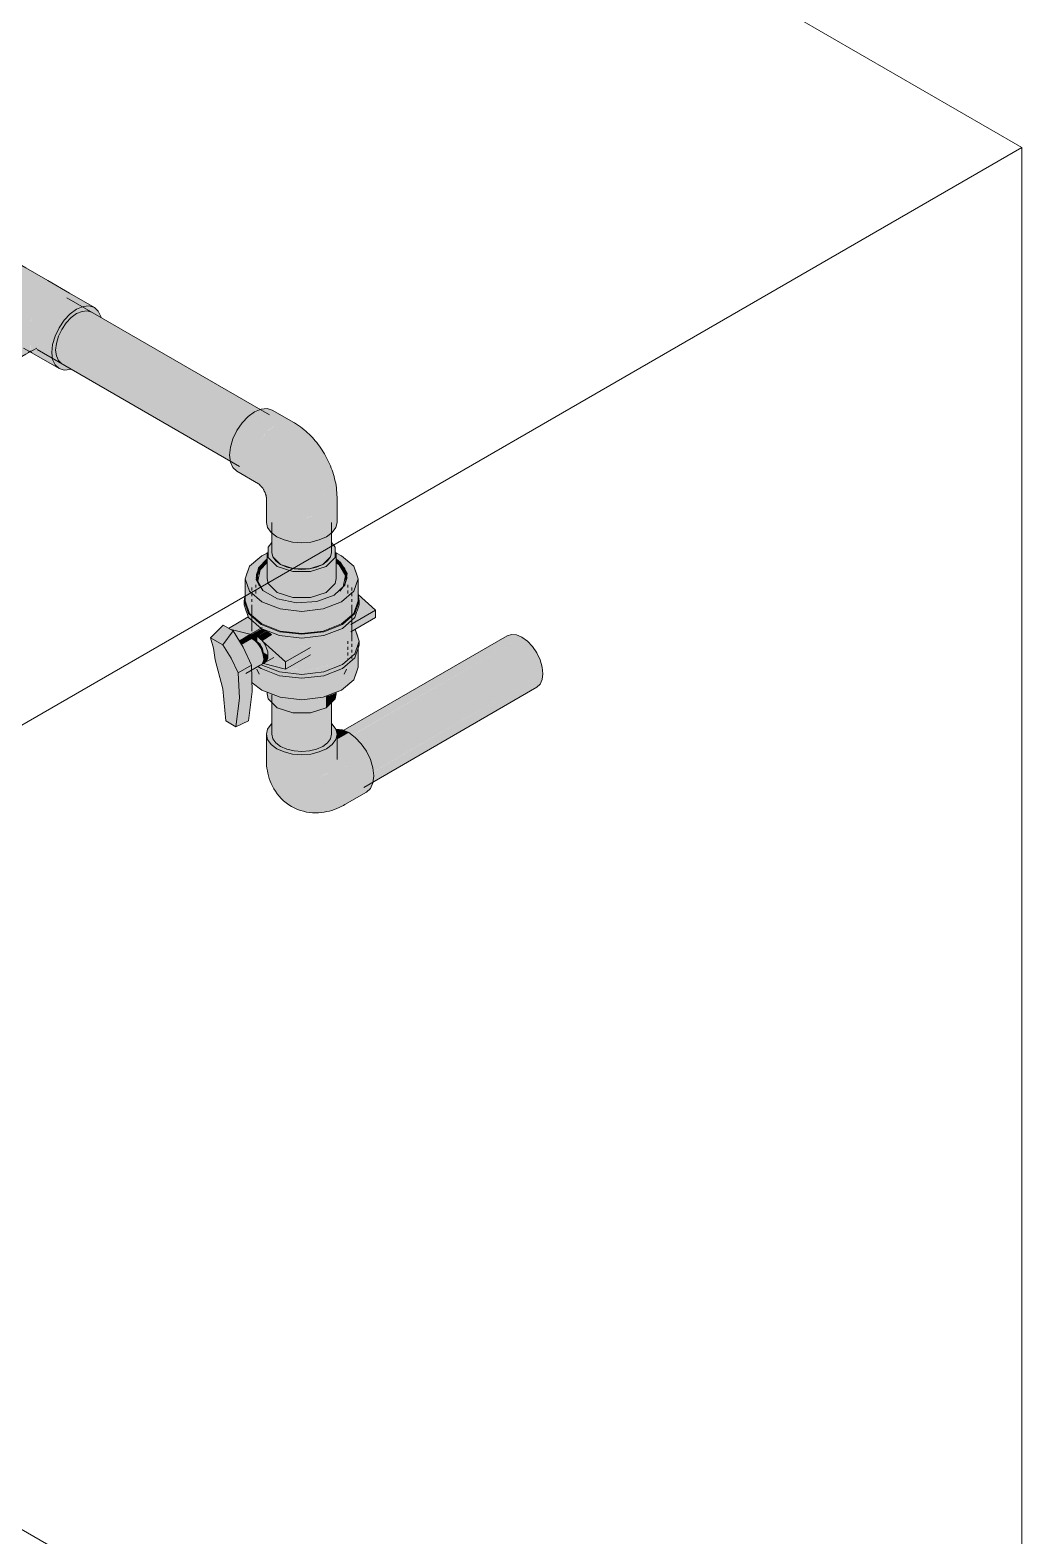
# Model space of a CAD drawing. Header units: millimetres. Extents: x -3576 to 4228, y -1686 to 5244.
# Drawn here: x 2529 to 3779, y 1704 to 3601 of the extents above; entities that cross this region are included whole.
import ezdxf

# ---------------------------------------------------------------- set-up
doc = ezdxf.new("R2010")
doc.units = ezdxf.units.MM
for name, color, linetype, lineweight in [('A-_ANNOTSPNO_A', 7, 'Continuous', 9), ('A-_FLORLEVL_E', 7, 'Continuous', 9), ('M-_WATR----_E', 5, 'Continuous', 9)]:
    doc.layers.add(name, color=color, linetype=linetype, lineweight=lineweight)

# ---------------------------------------------------------------- blocks, each defined once
blk = doc.blocks.new('Тройник клеевой - d 20-315 мм-953918-В50 Аксонометрия')
at = {"layer": 'M-_WATR----_E', "lineweight": 20}
for points in [[(2453.3, 3254.8), (2475.4, 3267.7), (2479.5, 3276.2), (2485.9, 3285.6), (2493.5, 3293.6), (2501.6, 3299.5), (2509.8, 3303), (2517.4, 3303.8), (2523.9, 3301.7), (2492.8, 3319.7), (2486.3, 3321.7), (2478.7, 3321), (2470.5, 3317.5), (2462.3, 3311.4), (2454.8, 3303.6), (2448.3, 3294), (2443.3, 3283.6), (2440.1, 3273), (2439.1, 3263), (2451.8, 3255.7)], [(2475.3, 3267.5), (2485.9, 3273.5), (2497.8, 3278.8), (2513.5, 3282.4), (2529.2, 3283.6), (2537.4, 3287.1), (2545, 3287.8), (2551.5, 3285.8), (2523.9, 3301.7), (2517.4, 3303.8), (2509.8, 3303), (2500.6, 3298.8), (2493.5, 3293.6), (2485.9, 3285.6), (2478.7, 3274.6), (2475.4, 3267.7)], [(2529.2, 3232.7), (2529.2, 3283.6), (2512.9, 3282.4), (2497.8, 3278.8), (2484.7, 3273), (2479.4, 3269.9), (2485.9, 3271.9), (2493.5, 3271.2), (2501.6, 3267.7), (2509.8, 3261.8), (2517.4, 3253.7), (2523.9, 3244.2), (2529.2, 3232.8)], [(2529.2, 3232.7), (2529.5, 3233.8), (2534.7, 3244.4), (2541.1, 3253.7), (2548.7, 3261.8), (2556.8, 3267.7), (2564.9, 3271.2), (2572.5, 3271.9), (2579, 3269.9), (2551.5, 3285.8), (2545, 3287.8), (2537.4, 3287.1), (2529.2, 3283.6), (2529.2, 3232.8)], [(2443.3, 3247.3), (2443.3, 3247.3), (2448.3, 3251.9), (2453.3, 3254.8), (2439.1, 3263), (2440.1, 3254.2), (2443.3, 3247.3)], [(2502, 3195.2), (2529.2, 3211), (2529.1, 3233.2), (2528.9, 3233.8), (2523.8, 3244.4), (2517.4, 3253.7), (2509.8, 3261.8), (2501.6, 3267.7), (2493.5, 3271.2), (2485.9, 3271.9), (2479.4, 3269.9), (2448.3, 3251.9), (2454.8, 3253.9), (2462.4, 3253.2), (2470.5, 3249.7), (2478.7, 3243.8), (2486.3, 3235.8), (2492.8, 3226.2), (2497.8, 3215.8), (2500.9, 3205.3), (2501.5, 3199.8)], [(2556.4, 3195.2), (2557.5, 3205.3), (2560.7, 3215.8), (2565.7, 3226.2), (2572.2, 3235.8), (2579.8, 3243.8), (2587.9, 3249.7), (2596.1, 3253.2), (2603.6, 3253.9), (2610.2, 3251.9), (2579, 3269.9), (2572.5, 3271.9), (2564.9, 3271.2), (2556.8, 3267.7), (2548.7, 3261.8), (2541.1, 3253.7), (2534.5, 3244.2), (2529.2, 3232.7), (2529.2, 3211), (2552.5, 3197.5)], [(2486.3, 3172.8), (2492.8, 3174.9), (2497.8, 3179.5), (2500.9, 3186.4), (2502, 3195.2), (2500.9, 3205.3), (2497.7, 3216.1), (2492.8, 3226.2), (2486.3, 3235.8), (2478.7, 3243.8), (2469.4, 3250.2), (2462.3, 3253.2), (2454.8, 3253.9), (2448.3, 3251.9), (2443.3, 3247.3), (2440.1, 3240.4), (2440, 3239.1), (2451.8, 3245.9), (2457.3, 3247.6), (2463.7, 3246.9), (2470.5, 3244), (2477.4, 3239), (2483.8, 3232.3), (2489.3, 3224.2), (2493.5, 3215.5), (2496.3, 3205.3), (2497, 3198.1), (2496.1, 3190.7), (2493.5, 3184.8), (2489.3, 3180.9), (2477.5, 3174.1), (2478.7, 3173.6), (2483.8, 3173.1)], [(2572.2, 3172.8), (2579.8, 3173.6), (2581, 3174.1), (2569.2, 3180.9), (2564.9, 3184.8), (2562.3, 3190.7), (2561.4, 3198.1), (2562.3, 3206.5), (2565.2, 3216.1), (2569.3, 3224.5), (2575.5, 3233.2), (2581, 3239), (2587.9, 3244), (2594.8, 3246.9), (2601.2, 3247.6), (2606.7, 3245.9), (2618.5, 3239.1), (2618.3, 3240.4), (2615.2, 3247.3), (2610.2, 3251.9), (2603.6, 3253.9), (2596.1, 3253.2), (2587.9, 3249.7), (2579.8, 3243.8), (2572.2, 3235.8), (2565.7, 3226.2), (2560.7, 3215.8), (2557.5, 3205.3), (2556.4, 3195.2), (2557.5, 3186.4), (2560.7, 3179.5), (2565.7, 3174.9), (2570.1, 3173.5)], [(2492.8, 3174.9), (2523.9, 3192.8), (2528.9, 3197.5), (2529.2, 3198.2), (2529.2, 3211), (2502, 3195.2), (2500.9, 3186.4), (2497.8, 3179.5)], [(2565.7, 3174.9), (2560.7, 3179.5), (2557.5, 3186.4), (2556.4, 3195.2), (2529.2, 3211), (2529.4, 3197.9), (2529.5, 3197.5), (2534.5, 3192.8), (2562.3, 3176.8)], [(2523.9, 3192.8), (2529.2, 3196.2), (2529.1, 3197.9), (2528.9, 3197.5), (2524.6, 3193.5)], [(2534.5, 3192.8), (2529.4, 3197.9), (2529.2, 3197.7), (2529.2, 3195.9), (2533.8, 3193.2)]]:
    blk.add_hatch(color=8, dxfattribs=at).paths.add_polyline_path(points)
at = {"layer": 'M-_WATR----_E', "color": 180, "lineweight": 20}
for p, q in [((2523.9, 3301.7), (2492.8, 3319.7)), ((2551.5, 3285.8), (2523.9, 3301.7)), ((2507, 3285.8), (2479.4, 3269.9)), ((2579, 3269.9), (2551.5, 3285.8)), ((2479.4, 3269.9), (2448.3, 3251.9)), ((2610.2, 3251.9), (2579, 3269.9)), ((2492.8, 3174.9), (2523.9, 3192.8)), ((2520.9, 3200.7), (2534.5, 3192.8)), ((2523.9, 3192.8), (2537.6, 3200.7)), ((2534.5, 3192.8), (2565.7, 3174.9))]:
    blk.add_line(p, q, dxfattribs=at)
for points in [[(2439.1, 3263, 0), (2440.1, 3273, 0), (2443.3, 3283.6, 0), (2448.3, 3294, 0), (2454.8, 3303.6, 0), (2462.4, 3311.6, 0), (2470.5, 3317.5, 0), (2478.7, 3321, 0), (2486.3, 3321.7, 0), (2492.8, 3319.7, 0)], [(2443.3, 3247.3, 0), (2440.1, 3254.2, 0), (2439.1, 3263, 0)], [(2502, 3195.2, 0), (2500.9, 3205.3, 0), (2497.8, 3215.8, 0), (2492.8, 3226.2, 0), (2486.3, 3235.8, 0), (2478.7, 3243.8, 0), (2470.5, 3249.7, 0), (2462.4, 3253.2, 0), (2454.8, 3253.9, 0), (2448.3, 3251.9, 0), (2443.3, 3247.3, 0), (2440.1, 3240.4, 0), (2439.9, 3239.2, 0)], [(2451.8, 3245.9, 0), (2457.3, 3247.6, 0), (2463.7, 3246.9, 0), (2470.5, 3244, 0), (2477.4, 3239, 0), (2483.8, 3232.3, 0), (2489.3, 3224.2, 0), (2493.5, 3215.5, 0), (2496.1, 3206.5, 0), (2497, 3198.1, 0)], [(2618.6, 3239.2, 0), (2618.3, 3240.4, 0), (2615.2, 3247.3, 0), (2610.2, 3251.9, 0), (2603.6, 3253.9, 0), (2596.1, 3253.2, 0), (2587.9, 3249.7, 0), (2579.8, 3243.8, 0), (2572.2, 3235.8, 0), (2565.7, 3226.2, 0), (2560.7, 3215.8, 0), (2557.5, 3205.3, 0), (2556.4, 3195.2, 0)], [(2561.4, 3198.1, 0), (2562.3, 3206.5, 0), (2564.9, 3215.5, 0), (2569.2, 3224.2, 0), (2574.7, 3232.3, 0), (2581, 3239, 0), (2587.9, 3244, 0), (2594.8, 3246.9, 0), (2601.2, 3247.6, 0), (2606.7, 3245.9, 0)], [(2477.5, 3173.9, 0), (2478.7, 3173.6, 0), (2486.3, 3172.8, 0), (2492.8, 3174.9, 0), (2497.8, 3179.5, 0), (2500.9, 3186.4, 0), (2502, 3195.2, 0)], [(2497, 3198.1, 0), (2496.1, 3190.7, 0), (2493.5, 3184.8, 0), (2489.3, 3180.9, 0)], [(2556.4, 3195.2, 0), (2557.5, 3186.4, 0), (2560.7, 3179.5, 0), (2565.7, 3174.9, 0), (2572.2, 3172.8, 0), (2579.8, 3173.6, 0), (2580.9, 3173.9, 0)], [(2569.2, 3180.9, 0), (2564.9, 3184.8, 0), (2562.3, 3190.7, 0), (2561.4, 3198.1, 0)]]:
    blk.add_polyline3d(points, dxfattribs=at)
blk = doc.blocks.new('COMER_industrial series - BVI10075-V29-В50 Аксонометрия')
at = {"layer": 'M-_WATR----_E', "lineweight": 20}
h = blk.add_hatch(color=8, dxfattribs=at)
h.paths.add_polyline_path([(2921.8, 2881), (2930.6, 2887.2), (2937.2, 2894.3), (2941.4, 2902.8), (2942.6, 2910), (2941.2, 2918), (2937.2, 2925.8), (2930.6, 2932.9), (2921.8, 2939.1), (2915, 2942.3), (2915, 2934.6), (2920.3, 2930.7), (2925.9, 2924), (2928.8, 2916.7), (2928.8, 2909.2), (2925.9, 2902), (2920.3, 2895.2), (2912.3, 2889.4), (2915.8, 2886.3)])
h.paths.add_polyline_path([(2828, 2937.2), (2828, 2942.3), (2821.2, 2939.1), (2823.2, 2938.5)])
for color, points in [(8, [(2871.5, 2918.2), (2882.7, 2919.1), (2893.2, 2921.6), (2902.2, 2925.6), (2898, 2928), (2890.2, 2924.6), (2881.2, 2922.4), (2871.5, 2921.7), (2861.8, 2922.4), (2852.7, 2924.6), (2844.9, 2928), (2839, 2932.5), (2835.2, 2937.7), (2834, 2943.3), (2833.8, 2955.9), (2829.4, 2949.8), (2828, 2943.3), (2829.4, 2936.8), (2833.8, 2930.8), (2840.7, 2925.6), (2849.7, 2921.6), (2860.2, 2919.1), (2868.3, 2918.5)]), (8, [(2871.5, 2885.4), (2882.7, 2886.3), (2893.2, 2888.8), (2902.2, 2892.8), (2902.2, 2925.6), (2893.2, 2921.6), (2882.7, 2919.1), (2871.5, 2918.2), (2860.2, 2919.1), (2849.7, 2921.6), (2840.7, 2925.6), (2833.8, 2930.8), (2829.4, 2936.8), (2828, 2943.3), (2828, 2910.5), (2829.4, 2904), (2833.8, 2898), (2840.8, 2892.7), (2849.7, 2888.8), (2860.2, 2886.3), (2868.3, 2885.6)]), (8, [(2902.2, 2925.6), (2909.1, 2930.8), (2913.5, 2936.8), (2915, 2943.3), (2913.4, 2949.9), (2909, 2955.8), (2909, 2943.3), (2907.7, 2937.7), (2903.9, 2932.5), (2898, 2928)]), (8, [(2902.2, 2892.8), (2909.1, 2898), (2913.5, 2904), (2915, 2910.5), (2915, 2943.3), (2913.4, 2936.8), (2909.1, 2930.8), (2902.2, 2925.6), (2902.2, 2893.5)]), (8, [(2871.5, 2869), (2885.7, 2869.8), (2898.7, 2872.1), (2911, 2875.9), (2921.8, 2881), (2912.3, 2889.4), (2902.2, 2884.8), (2890.5, 2881.5), (2877.9, 2879.9), (2865, 2879.9), (2852.4, 2881.5), (2840.8, 2884.8), (2830.7, 2889.4), (2822.6, 2895.2), (2816.7, 2902.8), (2814.1, 2909.2), (2814.1, 2916.7), (2817, 2924), (2823.2, 2931.1), (2828, 2934.6), (2828, 2937.2), (2821.2, 2939.1), (2812.3, 2932.9), (2805.7, 2925.8), (2801.7, 2918), (2800.3, 2910), (2801.7, 2902), (2805.7, 2894.3), (2812.3, 2887.2), (2821.2, 2881), (2831.9, 2875.9), (2844.2, 2872.1), (2857.6, 2869.7), (2868.3, 2869.1)]), (8, [(2814.1, 2911.6), (2817, 2918.8), (2824.5, 2927.6), (2828, 2930.1), (2828, 2934.6), (2822.6, 2930.7), (2817, 2924), (2814.1, 2916.1)]), (8, [(2815.1, 2906.7), (2815.2, 2911.6), (2819.1, 2921.1), (2816.7, 2918), (2814.1, 2911.6), (2814.1, 2909.2), (2815, 2906.9)]), (8, [(2868.3, 2879.9), (2878.5, 2879.9), (2890.9, 2881.6), (2902.2, 2884.8), (2909.9, 2888.3), (2902.2, 2892.7), (2893.2, 2888.8), (2882.7, 2886.3), (2871.5, 2885.4), (2860.2, 2886.3), (2849.7, 2888.8), (2840.7, 2892.8), (2833.8, 2898), (2829.4, 2904), (2828, 2910.5), (2828, 2930.1), (2824.5, 2927.6), (2819.1, 2921.1), (2816.3, 2914.1), (2816.3, 2906.9), (2819.1, 2899.9), (2823.6, 2894.5), (2831.9, 2888.8), (2841.8, 2884.5), (2854.3, 2881.3), (2866.3, 2879.9)]), (8, [(2909.9, 2888.3), (2913.4, 2890.3), (2919.9, 2895.2), (2923.8, 2899.9), (2926.6, 2906.9), (2926.6, 2914.1), (2923.8, 2921.1), (2918.5, 2927.6), (2915, 2930.1), (2915, 2910.5), (2913.4, 2904), (2909.1, 2898), (2902.2, 2892.8), (2909.1, 2888.8)]), (8, [(2928.8, 2911.6), (2928.7, 2917), (2925.9, 2924), (2919.4, 2931.4), (2915, 2934.6), (2915, 2930.1), (2918.5, 2927.6), (2925.9, 2918.8), (2927.8, 2914.1)]), (8, [(2927.8, 2906.7), (2928.8, 2910), (2928.8, 2911.6), (2925.9, 2918.8), (2923.8, 2921.1), (2926.8, 2914.1), (2927.8, 2911.3), (2927.8, 2906.9)]), (8, [(2871.5, 2841), (2885.6, 2841.9), (2899.2, 2844.3), (2911.7, 2848.3), (2921.8, 2853.1), (2921.8, 2881), (2911, 2875.9), (2898.7, 2872.1), (2885.3, 2869.7), (2871.5, 2869), (2857.2, 2869.8), (2844.2, 2872.1), (2831.9, 2875.9), (2821.2, 2881), (2812.3, 2887.2), (2805.7, 2894.3), (2801.5, 2902.8), (2800.3, 2910), (2800.4, 2881.9), (2801.8, 2873.9), (2806, 2866.1), (2812.9, 2858.9), (2822.3, 2852.5), (2831.9, 2848), (2845.8, 2843.9), (2857.6, 2841.8), (2871, 2841.1)]), (8, [(2823.6, 2894.5), (2819.1, 2899.9), (2816.3, 2906.9), (2816.3, 2914.1), (2815.1, 2911.5), (2815.1, 2906.7), (2817, 2902), (2823.2, 2894.8)]), (8, [(2919.4, 2894.5), (2920.3, 2895.2), (2926.3, 2902.8), (2927.8, 2906.7), (2927.8, 2911.6), (2926.6, 2914.1), (2926.6, 2906.9), (2923.8, 2899.9), (2919.9, 2895.2)]), (8, [(2921.8, 2853.1), (2930.6, 2859.3), (2937.2, 2866.4), (2941.2, 2874.1), (2942.6, 2882.1), (2942.6, 2910), (2941.2, 2902), (2937.2, 2894.3), (2930.6, 2887.2), (2921.8, 2881), (2921.8, 2854)]), (8, [(2871.5, 2840.2), (2885.6, 2841.1), (2899.2, 2843.4), (2913.4, 2848.1), (2922.7, 2852.5), (2921.8, 2853.1), (2911, 2848), (2898.7, 2844.2), (2885.3, 2841.8), (2871.5, 2841), (2857.6, 2841.8), (2844.2, 2844.2), (2831.9, 2848), (2821.2, 2853.1), (2812, 2859.6), (2805.7, 2866.4), (2801.7, 2874.1), (2800.3, 2882.1), (2800.3, 2890), (2799, 2882.1), (2800.4, 2873.9), (2804.5, 2866.1), (2812.3, 2858.1), (2821.2, 2852.1), (2831.9, 2847.1), (2845.8, 2843.1), (2857.8, 2841), (2868.3, 2840.4)]), (8, [(2922.7, 2852.5), (2932.1, 2859.3), (2938.6, 2866.4), (2942.6, 2874.2), (2944, 2882.1), (2942.6, 2890), (2942.6, 2882.1), (2941.2, 2874.1), (2937.2, 2866.4), (2930.6, 2859.3), (2921.8, 2853.1)]), (8, [(2871.5, 2835.3), (2885.6, 2836.2), (2899.2, 2838.5), (2913.4, 2843.2), (2922.7, 2847.6), (2922.7, 2852.5), (2911.7, 2847.3), (2899.2, 2843.4), (2885.6, 2841.1), (2871.5, 2840.2), (2857.3, 2841.1), (2843.7, 2843.4), (2831.2, 2847.3), (2820.2, 2852.5), (2811.2, 2858.9), (2804.5, 2866.1), (2800.4, 2873.9), (2799, 2882.1), (2799, 2877.2), (2800.4, 2869), (2804.5, 2861.2), (2812.3, 2853.2), (2820.2, 2847.6), (2831.9, 2842.2), (2845.8, 2838.2), (2857.3, 2836.2), (2868.3, 2835.5)]), (8, [(2922.7, 2847.6), (2931.7, 2854), (2938.4, 2861.2), (2942.7, 2869.8), (2944, 2877.2), (2944, 2882.1), (2942.6, 2873.9), (2938.4, 2866.1), (2931.7, 2858.9), (2922.7, 2852.5)]), (11, [(2771.9, 2826.7), (2785, 2844.3), (2772.6, 2851.5), (2756.6, 2835.6)]), (8, [(2814.4, 2838.2), (2825.8, 2845), (2821, 2847.1), (2807.8, 2839.9), (2811.2, 2839.6)]), (8, [(2916, 2806.1), (2924.8, 2812.4), (2931, 2820), (2934.1, 2827.8), (2934.1, 2843.9), (2933.2, 2843.4), (2933.2, 2852.6), (2934.1, 2855.3), (2934.1, 2856.5), (2930.6, 2853.2), (2921.8, 2847.2), (2916, 2844.4), (2916, 2806.2)]), (8, [(2922.7, 2801.9), (2931.7, 2808.2), (2938.4, 2815.5), (2942.6, 2823.3), (2944, 2831.5), (2942.6, 2839.6), (2938.9, 2846.7), (2934.1, 2843.9), (2934.1, 2827.7), (2930.7, 2819.5), (2924.2, 2812), (2916, 2806.1), (2919.6, 2803.8)]), (11, [(2788.5, 2723.6), (2791.5, 2742), (2792.9, 2759.5), (2792.9, 2776), (2791.4, 2791.4), (2782.4, 2809.9), (2771.9, 2826.7), (2756.6, 2835.6), (2760.4, 2822.6), (2762.4, 2808.1), (2767.9, 2790.4), (2772.1, 2770.8), (2774.6, 2751.7), (2775.7, 2731), (2778.1, 2729.7)]), (11, [(2791.4, 2791.4), (2808.2, 2801.1), (2797.6, 2823.9), (2785, 2844.3), (2771.9, 2826.7), (2782.4, 2809.9), (2785.4, 2803.8)]), (11, [(2795.8, 2826.8), (2809.2, 2834.6), (2805.6, 2836.1), (2803.9, 2836.4), (2800.6, 2836), (2799.2, 2835.5), (2792.9, 2831.6), (2795.4, 2827.4)]), (11, [(2808.6, 2795.2), (2819.1, 2801.3), (2820.9, 2802.7), (2822.2, 2804.8), (2823, 2807.3), (2823.2, 2810.7), (2822.9, 2814.1), (2821.8, 2818.2), (2820.2, 2822.2), (2818, 2826), (2815.3, 2829.5), (2812.4, 2832.4), (2809.2, 2834.6), (2795.8, 2826.8), (2798.1, 2822.8), (2808.2, 2801.1), (2808.6, 2795.4)]), (8, [(2809.2, 2834.7), (2814.7, 2838.1), (2811.2, 2839.6), (2807.8, 2839.9), (2804.9, 2839), (2799.6, 2835.9), (2802.2, 2836.6), (2805.6, 2836.3)]), (8, [(2809.2, 2834.6), (2809.2, 2834.7), (2805.6, 2836.3), (2801.5, 2836.4), (2802.3, 2836.4), (2803.9, 2836.4), (2806.5, 2835.9)]), (8, [(2814.1, 2830.6), (2814.9, 2831.1), (2814.9, 2838), (2809.2, 2834.6), (2812.4, 2832.4), (2813.7, 2831.1)]), (8, [(2822.3, 2816.6), (2823, 2817), (2822.3, 2821.1), (2821.2, 2823.8), (2819.7, 2826.4), (2817.8, 2828.7), (2815.8, 2830.4), (2814.9, 2831.1), (2814.3, 2830.4), (2815.9, 2828.7), (2819, 2824.3), (2821, 2820.3), (2822.2, 2816.7)]), (8, [(2822.3, 2816.6), (2823, 2817), (2822.3, 2821.1), (2821.2, 2823.8), (2819.7, 2826.4), (2817.8, 2828.7), (2815.8, 2830.4), (2814.9, 2831.1), (2814.3, 2830.4), (2815.9, 2828.7), (2819, 2824.3), (2821, 2820.3), (2822.2, 2816.7)]), (8, [(2824.9, 2804.4), (2827.2, 2806.6), (2828.6, 2810.3), (2829, 2813.5), (2828.6, 2818), (2827.1, 2822.8), (2824.9, 2827.5), (2822, 2831.7), (2818.6, 2835.3), (2814.9, 2838), (2814.9, 2831.1), (2818, 2828.5), (2820, 2826), (2820.6, 2825), (2821.9, 2822.3), (2822.9, 2818.3), (2823.2, 2816.5), (2828.5, 2813.4), (2828.1, 2809.5), (2826.7, 2806.4), (2824.7, 2804.6)]), (8, [(2822, 2831.7), (2823.2, 2832.4), (2834.3, 2839.5), (2831.9, 2841.8), (2830.1, 2842.9), (2827.3, 2844.3), (2815.4, 2837.7), (2818.6, 2835.3), (2822, 2831.7)]), (8, [(2922.7, 2797), (2932.2, 2803.8), (2938.4, 2810.6), (2942.6, 2818.4), (2944, 2826.6), (2944, 2831.5), (2942.6, 2823.3), (2938.4, 2815.5), (2931.7, 2808.2), (2922.7, 2801.9)]), (11, [(2819.1, 2801.3), (2824.9, 2804.8), (2826.7, 2806.4), (2828.1, 2809.6), (2828.5, 2813.4), (2823.2, 2810.3), (2822.9, 2807.1), (2821.8, 2804.3), (2820.9, 2802.7), (2819.2, 2801.4)]), (11, [(2823.2, 2810.3), (2828.3, 2813.5), (2822.7, 2816.6), (2822.3, 2816.3), (2823, 2812.6), (2823.2, 2810.7)]), (8, [(2921.8, 2769.6), (2930.6, 2775.8), (2937.2, 2782.9), (2941.2, 2790.6), (2942.6, 2798.7), (2942.6, 2818.4), (2938.4, 2810.6), (2930.6, 2802.5), (2921.8, 2796.5), (2921.8, 2770.8)]), (11, [(2788.5, 2723.6), (2804.5, 2731.2), (2807.5, 2750), (2809.2, 2770.8), (2809.4, 2785.1), (2808.2, 2801.1), (2791.4, 2791.4), (2792.9, 2776), (2792.9, 2759.5), (2791.5, 2742)]), (8, [(2871.5, 2757.6), (2885.3, 2758.4), (2898.7, 2760.7), (2911, 2764.5), (2921.8, 2769.6), (2921.8, 2796.5), (2911, 2791.5), (2898.7, 2787.8), (2885.3, 2785.5), (2871.5, 2784.7), (2857.3, 2785.5), (2843.7, 2787.9), (2831.2, 2791.8), (2820.2, 2797), (2816.4, 2799.7), (2808.6, 2795.2), (2809.4, 2785.1), (2809.4, 2779), (2812.3, 2775.8), (2821.2, 2769.6), (2831.9, 2764.5), (2844.2, 2760.7), (2857.6, 2758.4), (2868.3, 2757.8)]), (8, [(2871.5, 2784.7), (2885.6, 2785.5), (2899.2, 2787.9), (2913.4, 2792.6), (2922.7, 2797), (2922.7, 2801.9), (2911.7, 2796.7), (2899.2, 2792.8), (2885.6, 2790.4), (2871.5, 2789.6), (2857.3, 2790.4), (2843.7, 2792.8), (2831.2, 2796.7), (2820.2, 2801.7), (2816.4, 2799.7), (2820.9, 2796.7), (2831.2, 2791.8), (2845.8, 2787.6), (2857.3, 2785.5), (2868.3, 2784.9)]), (8, [(2819.2, 2801.1), (2824.9, 2804.4), (2824.7, 2804.6), (2823.5, 2803.8), (2819.1, 2801.3)]), (8, [(2871.5, 2789.6), (2885.6, 2790.4), (2899.2, 2792.8), (2913.4, 2797.5), (2922.7, 2801.9), (2916, 2806.1), (2903.9, 2800.7), (2892.3, 2797.5), (2878.5, 2795.6), (2864.4, 2795.6), (2853, 2797.2), (2851.2, 2796.1), (2822.9, 2803.2), (2820.4, 2801.8), (2833, 2796.1), (2845.8, 2792.5), (2857.3, 2790.4), (2868.3, 2789.8)]), (8, [(2871.5, 2740.2), (2882.7, 2741.1), (2893.2, 2743.6), (2902.2, 2747.6), (2902.2, 2761.8), (2898.2, 2760.6), (2885.3, 2758.4), (2871.5, 2757.6), (2857.6, 2758.4), (2844.2, 2760.7), (2830.5, 2765.2), (2828, 2766.4), (2828.2, 2764.5), (2829.4, 2758.8), (2833.8, 2752.8), (2840.7, 2747.6), (2849.7, 2743.6), (2860.2, 2741.1), (2868.3, 2740.5)]), (8, [(2902.2, 2747.6), (2909.1, 2752.8), (2913.5, 2758.8), (2915, 2766.4), (2909.1, 2763.9), (2902.2, 2761.8), (2902.2, 2760.7)])]:
    blk.add_hatch(color=color, dxfattribs=at).paths.add_polyline_path(points)
h = blk.add_hatch(color=8, dxfattribs=at)
h.paths.add_polyline_path([(2851.2, 2805.3), (2882.4, 2823.3), (2877.4, 2823.4), (2864.4, 2825.6), (2850.7, 2830.1), (2836.6, 2837.8), (2834.3, 2839.5), (2822.1, 2831.6), (2845.8, 2810.2)])
h.paths.add_polyline_path([(2815.4, 2837.7), (2825.5, 2843.2), (2827.3, 2844.3), (2826.3, 2844.7), (2815, 2838)])
h.paths.add_polyline_path([(2933.2, 2852.6), (2964.4, 2870.6), (2942.6, 2890), (2944, 2882.1), (2944, 2877.2), (2942.4, 2868.6), (2938.4, 2861.2), (2934.1, 2856.1), (2933.8, 2854.6), (2933.3, 2853.1)])
h = blk.add_hatch(color=8, dxfattribs=at)
h.paths.add_polyline_path([(2851.2, 2796.1), (2882.4, 2814.1), (2882.4, 2823.3), (2851.2, 2805.3), (2851.2, 2803.8)])
h.paths.add_polyline_path([(2933.2, 2843.4), (2964.4, 2861.4), (2964.4, 2870.6), (2933.2, 2852.6), (2933.2, 2849.4)])
h = blk.add_hatch(color=8, dxfattribs=at)
h.paths.add_polyline_path([(2814.9, 2838.1), (2826.3, 2844.7), (2825.8, 2845), (2814.4, 2838.2)])
h.paths.add_polyline_path([(2807.8, 2839.9), (2814.9, 2843.8), (2820.8, 2847.2), (2818.1, 2848.2), (2811.6, 2853.1), (2810.9, 2854.2), (2804.1, 2862), (2779.5, 2847.5), (2781.1, 2846.6), (2807.7, 2839.9)])
h = blk.add_hatch(color=8, dxfattribs=at)
h.paths.add_polyline_path([(2851.2, 2796.1), (2851.2, 2805.3), (2814.9, 2838), (2814.9, 2831.1), (2818, 2828.5), (2820, 2826), (2820.6, 2825), (2821.9, 2822.3), (2822.9, 2818.3), (2823.2, 2816.5), (2828.5, 2813.4), (2828, 2809.4), (2826.7, 2806.4), (2823.2, 2803.2), (2845.8, 2797.5)])
h.paths.add_polyline_path([(2792.8, 2831.8), (2806.7, 2839.6), (2807.7, 2839.9), (2781.1, 2846.6), (2785, 2844.3), (2792.4, 2832.3)])
h = blk.add_hatch(color=8, dxfattribs=at)
h.paths.add_polyline_path([(2878.5, 2795.6), (2893.7, 2797.9), (2906.2, 2801.6), (2916, 2806.1), (2916, 2844.4), (2911, 2842.2), (2898.7, 2838.4), (2885.6, 2836.2), (2871.5, 2835.3), (2857.3, 2836.2), (2843.7, 2838.5), (2831.2, 2842.3), (2833.2, 2840.7), (2835.5, 2838.5), (2839.1, 2836.2), (2851.2, 2829.9), (2864.4, 2825.6), (2878.5, 2823.3), (2882.4, 2823.3), (2882.4, 2814.1), (2853, 2797.2), (2866.5, 2795.7), (2876.4, 2795.7)])
h.paths.add_polyline_path([(2821, 2847.1), (2820.6, 2847.4), (2819.7, 2848), (2811.2, 2853.8), (2812.3, 2852.2), (2818.8, 2848), (2820.8, 2847.2)])
at = {"layer": 'M-_WATR----_E', "color": 180, "lineweight": 20}
for p, q in [((2827.8, 2942.5), (2821.2, 2939.1)), ((2828, 2943.3), (2828, 2910.5)), ((2915, 2910.5), (2915, 2943.3)), ((2800.3, 2910), (2800.3, 2882.1)), ((2813.5, 2902.5), (2813.5, 2898.9)), ((2817.8, 2918.7), (2814.9, 2912.4)), ((2928, 2912.4), (2925.1, 2918.7)), ((2929.5, 2898.9), (2929.5, 2902.5)), ((2942.6, 2882.1), (2942.6, 2910)), ((2808.5, 2898.9), (2808.5, 2895.3)), ((2808.5, 2891.7), (2808.5, 2888.1)), ((2808.5, 2884.4), (2808.5, 2880.8)), ((2813.5, 2895.3), (2813.5, 2891.7)), ((2929.5, 2891.7), (2929.5, 2895.3)), ((2934.5, 2895.3), (2934.5, 2898.9)), ((2934.5, 2888.1), (2934.5, 2891.7)), ((2934.5, 2880.8), (2934.5, 2884.4)), ((2942.6, 2890.2), (2964.4, 2870.6)), ((2799, 2882.1), (2799, 2877.2)), ((2808.5, 2877.2), (2808.5, 2843.9)), ((2964.4, 2870.6), (2933.2, 2852.6)), ((2934.5, 2831.5), (2934.5, 2877.2)), ((2944, 2877.2), (2944, 2882.1)), ((2964.4, 2870.6), (2964.4, 2861.4)), ((2756.6, 2835.6), (2772.6, 2851.5)), ((2785, 2844.3), (2772.6, 2851.5)), ((2804.1, 2862), (2779.3, 2847.6)), ((2807.8, 2839.9), (2781.1, 2846.6)), ((2821.6, 2848.6), (2804.9, 2839)), ((2933.2, 2843.4), (2964.4, 2861.4)), ((2756.6, 2835.6), (2771.9, 2826.7)), ((2785, 2844.3), (2771.9, 2826.7)), ((2799.3, 2835.6), (2792.8, 2831.8)), ((2804.9, 2839), (2799.2, 2835.7)), ((2804.9, 2839), (2799.2, 2835.7)), ((2807.8, 2839.9), (2804.9, 2839)), ((2804.9, 2839), (2807.8, 2839.9)), ((2809.2, 2834.7), (2814.9, 2838)), ((2814.9, 2831.1), (2814.1, 2830.6)), ((2814.9, 2838.1), (2814.4, 2838.2)), ((2826.3, 2844.7), (2814.9, 2838.1)), ((2822, 2831.7), (2814.9, 2838.1)), ((2814.9, 2838), (2814.9, 2831.1)), ((2851.2, 2805.3), (2822.1, 2831.6)), ((2929.5, 2827.9), (2929.5, 2831.5)), ((2934.5, 2824.3), (2934.5, 2827.9)), ((2942.6, 2798.7), (2942.6, 2826.6)), ((2944, 2826.6), (2944, 2831.5)), ((2822.9, 2816.7), (2822.3, 2816.3)), ((2822.9, 2816.7), (2828.5, 2813.4)), ((2828.5, 2813.4), (2823.2, 2810.3)), ((2823.2, 2810.3), (2823.2, 2810.4)), ((2824.9, 2804.4), (2836.2, 2810.9)), ((2882.4, 2823.3), (2851.2, 2805.3)), ((2851.2, 2796.1), (2882.4, 2814.1)), ((2929.5, 2820.6), (2929.5, 2824.3)), ((2929.5, 2813.4), (2929.5, 2817)), ((2929.5, 2809.4), (2929.5, 2809.8)), ((2934.5, 2817), (2934.5, 2820.6)), ((2934.5, 2809.8), (2934.5, 2813.4)), ((2791.4, 2791.4), (2808.2, 2801.1)), ((2801.1, 2790.9), (2819.1, 2801.3)), ((2814.9, 2796.3), (2817.8, 2790)), ((2818.4, 2800.7), (2819.2, 2801.1)), ((2819.1, 2801.3), (2824.4, 2804.3)), ((2819.1, 2801.3), (2824.4, 2804.3)), ((2824.9, 2804.4), (2819.2, 2801.1)), ((2823.2, 2803.2), (2851.2, 2796.1)), ((2851.2, 2796.1), (2851.2, 2805.3)), ((2925.1, 2790), (2928, 2796.3)), ((2828, 2766.4), (2828, 2765.3)), ((2915, 2765.3), (2915, 2766.4)), ((2788.5, 2723.6), (2775.7, 2731)), ((2788.5, 2723.6), (2804.5, 2731.2))]:
    blk.add_line(p, q, dxfattribs=at)
for points in [[(2902.2, 2925.6, 0), (2882.7, 2919.1, 0), (2860.2, 2919.1, 0), (2840.7, 2925.6, 0), (2829.4, 2936.8, 0), (2829.4, 2949.8, 0), (2833.7, 2955.7, 0)], [(2898, 2928, 0), (2881.2, 2922.4, 0), (2861.8, 2922.4, 0), (2844.9, 2928, 0), (2835.2, 2937.7, 0), (2834, 2943.3, 0)], [(2909, 2943.3, 0), (2907.7, 2937.7, 0), (2898, 2928, 0)], [(2909.1, 2955.9, 0), (2913.5, 2949.8, 0), (2913.5, 2936.8, 0), (2902.2, 2925.6, 0)], [(2921.8, 2881, 0), (2937.2, 2894.3, 0), (2942.6, 2910, 0), (2937.2, 2925.8, 0), (2921.8, 2939.1, 0), (2915.2, 2942.4, 0)], [(2821.2, 2939.1, 0), (2805.7, 2925.8, 0), (2800.3, 2910, 0), (2805.7, 2894.3, 0), (2821.2, 2881, 0), (2844.2, 2872.1, 0), (2871.5, 2869, 0), (2898.7, 2872.1, 0), (2921.8, 2881, 0)], [(2827.7, 2934.7, 0), (2817, 2924, 0), (2814.1, 2909.2, 0), (2822.6, 2895.2, 0), (2840.8, 2884.8, 0), (2865, 2879.9, 0), (2890.5, 2881.5, 0), (2912.3, 2889.4, 0)], [(2823, 2925.9, 0), (2817, 2918.8, 0), (2814.1, 2911.6, 0)], [(2823.4, 2894.5, 0), (2816.3, 2906.9, 0), (2819.1, 2921.1, 0), (2827.6, 2930.1, 0)], [(2912.3, 2889.4, 0), (2925.9, 2902, 0), (2928.8, 2916.7, 0), (2920.3, 2930.7, 0), (2915.2, 2934.7, 0)], [(2915.3, 2930.2, 0), (2918.5, 2927.6, 0), (2926.6, 2914.1, 0), (2923.8, 2899.9, 0), (2919.6, 2894.6, 0)], [(2928.8, 2911.6, 0), (2920.3, 2925.5, 0), (2919.9, 2925.9, 0)], [(2902.2, 2892.8, 0), (2882.7, 2886.3, 0), (2860.2, 2886.3, 0), (2840.7, 2892.8, 0), (2829.4, 2904, 0), (2828, 2910.5, 0)], [(2915, 2910.5, 0), (2913.5, 2904, 0), (2902.2, 2892.8, 0)], [(2800.3, 2890, 0), (2799, 2882.1, 0), (2804.5, 2866.1, 0), (2820.2, 2852.5, 0), (2843.7, 2843.4, 0), (2871.5, 2840.2, 0), (2899.2, 2843.4, 0), (2922.7, 2852.5, 0)], [(2922.7, 2852.5, 0), (2938.4, 2866.1, 0), (2944, 2882.1, 0), (2942.7, 2890, 0)], [(2799, 2877.2, 0), (2804.5, 2861.2, 0), (2820.2, 2847.6, 0), (2843.7, 2838.5, 0), (2871.5, 2835.3, 0), (2899.2, 2838.5, 0), (2922.7, 2847.6, 0)], [(2800.3, 2882.1, 0), (2805.7, 2866.4, 0), (2821.2, 2853.1, 0), (2844.2, 2844.2, 0), (2871.5, 2841, 0), (2898.7, 2844.2, 0), (2921.8, 2853.1, 0)], [(2921.8, 2853.1, 0), (2937.2, 2866.4, 0), (2942.6, 2882.1, 0)], [(2922.7, 2847.6, 0), (2938.4, 2861.2, 0), (2944, 2877.2, 0)], [(2939, 2846.7, 0), (2944, 2831.5, 0), (2938.4, 2815.5, 0), (2922.7, 2801.9, 0)], [(2762.4, 2808.1, 0), (2760.4, 2822.6, 0), (2756.6, 2835.6, 0)], [(2771.9, 2826.7, 0), (2782.4, 2809.9, 0), (2791.4, 2791.4, 0)], [(2808.2, 2801.1, 0), (2797.6, 2823.9, 0), (2785, 2844.3, 0)], [(2809.2, 2834.7, 0), (2805.6, 2836.3, 0), (2802.2, 2836.6, 0), (2799.2, 2835.7, 0)], [(2799.3, 2835.6, 0), (2801.5, 2836.4, 0), (2803.9, 2836.4, 0), (2806.5, 2835.9, 0), (2809.2, 2834.6, 0)], [(2814.9, 2838, 0), (2811.2, 2839.6, 0), (2807.8, 2839.9, 0)], [(2807.8, 2839.9, 0), (2811.2, 2839.6, 0), (2814.9, 2838, 0)], [(2809.2, 2834.6, 0), (2812.4, 2832.4, 0), (2815.3, 2829.5, 0), (2818, 2826, 0), (2820.2, 2822.2, 0), (2821.8, 2818.2, 0), (2822.9, 2814.1, 0), (2823.2, 2810.3, 0)], [(2822, 2831.7, 0), (2818.6, 2835.3, 0), (2814.9, 2838, 0)], [(2814.9, 2831.1, 0), (2817, 2829.5, 0), (2819, 2827.5, 0), (2820.6, 2825, 0), (2821.9, 2822.3, 0), (2822.7, 2819.6, 0), (2823, 2817, 0), (2823, 2816.6, 0)], [(2814.9, 2831.1, 0), (2817, 2829.5, 0), (2819, 2827.5, 0), (2820.6, 2825, 0), (2821.9, 2822.3, 0), (2822.7, 2819.6, 0), (2823, 2817, 0), (2823, 2816.6, 0)], [(2824.9, 2804.4, 0), (2827.1, 2806.4, 0), (2828.6, 2809.6, 0), (2829, 2813.5, 0), (2828.6, 2818, 0), (2827.1, 2822.8, 0), (2824.9, 2827.5, 0), (2822, 2831.7, 0)], [(2944, 2826.6, 0), (2938.4, 2810.6, 0), (2922.7, 2797, 0)], [(2775.7, 2731, 0), (2772, 2771.6, 0), (2762.4, 2808.1, 0)], [(2828.5, 2813.4, 0), (2828.1, 2809.5, 0), (2826.7, 2806.4, 0), (2824.4, 2804.3, 0)], [(2791.4, 2791.4, 0), (2792.9, 2759.5, 0), (2788.5, 2723.6, 0)], [(2804.5, 2731.2, 0), (2809.2, 2768, 0), (2808.2, 2801.1, 0)], [(2922.7, 2797, 0), (2899.2, 2787.9, 0), (2871.5, 2784.7, 0), (2843.7, 2787.9, 0), (2820.2, 2797, 0), (2816.1, 2799.6, 0)], [(2922.7, 2801.9, 0), (2899.2, 2792.8, 0), (2871.5, 2789.6, 0), (2843.7, 2792.8, 0), (2820.4, 2801.8, 0)], [(2942.6, 2798.7, 0), (2937.2, 2782.9, 0), (2921.8, 2769.6, 0)], [(2921.8, 2769.6, 0), (2898.7, 2760.7, 0), (2871.5, 2757.6, 0), (2844.2, 2760.7, 0), (2821.2, 2769.6, 0), (2809, 2779, 0)], [(2828, 2765.3, 0), (2829.4, 2758.8, 0), (2840.7, 2747.6, 0), (2860.2, 2741.1, 0), (2882.7, 2741.1, 0), (2902.2, 2747.6, 0)], [(2902.2, 2747.6, 0), (2913.5, 2758.8, 0), (2914.9, 2765.3, 0)]]:
    blk.add_polyline3d(points, dxfattribs=at)
blk = doc.blocks.new('COMER_EL50_U-PVC отвод 90 - DN16-DN315 _Grey_-V30-В50 Аксонометрия')
at = {"layer": 'M-_WATR----_E', "lineweight": 20}
for points in [[(2871.5, 2688.4), (2883, 2689.3), (2893.7, 2691.9), (2903.9, 2696.7), (2910, 2701.3), (2914.4, 2707.5), (2916, 2714.1), (2914.4, 2720.8), (2910, 2727), (2909, 2727.7), (2909, 2714.1), (2907.7, 2708.5), (2903.9, 2703.3), (2898, 2698.8), (2890.2, 2695.4), (2881.2, 2693.2), (2871.5, 2692.5), (2861.8, 2693.2), (2852.7, 2695.4), (2844.9, 2698.8), (2839, 2703.3), (2835.2, 2708.5), (2834, 2714.1), (2834, 2727.7), (2832.9, 2727), (2828.5, 2720.8), (2827, 2714.1), (2828.5, 2707.5), (2832.9, 2701.3), (2840, 2695.9), (2849.2, 2691.9), (2859.9, 2689.3), (2868.3, 2688.7)], [(2840, 2664.3), (2840, 2695.9), (2832.9, 2701.3), (2828.5, 2707.5), (2827, 2714.1), (2827, 2682.5), (2828.5, 2675.9), (2832.9, 2669.7)], [(2871.5, 2656.8), (2883, 2657.7), (2893.7, 2660.3), (2903.9, 2665.1), (2910.1, 2669.7), (2914.4, 2675.9), (2916, 2682.5), (2916, 2714.1), (2914.4, 2707.5), (2910, 2701.3), (2902.9, 2695.9), (2893.7, 2691.9), (2883, 2689.3), (2871.5, 2688.4), (2859.9, 2689.3), (2849.2, 2691.9), (2840, 2695.9), (2840, 2664.3), (2849.2, 2660.3), (2859.9, 2657.7), (2868.3, 2657.1)], [(2916, 2707.6), (2930.9, 2716.2), (2922.7, 2719.6), (2914.6, 2720.2), (2916, 2714.1), (2916, 2711)], [(2925.7, 2625.5), (2953.1, 2641.3), (2958.1, 2645.9), (2961.3, 2652.9), (2962.3, 2661.7), (2961.3, 2671.7), (2958.1, 2682.3), (2953.1, 2692.7), (2946.6, 2702.2), (2939, 2710.2), (2930.9, 2716.2), (2916, 2707.5), (2916, 2689.8), (2919.7, 2685.7), (2925.8, 2676.8), (2930.7, 2666.5), (2933.9, 2655.9), (2935, 2645.9), (2933.9, 2637.1), (2930.7, 2630.1), (2926.8, 2626.4)], [(2852.1, 2628.3), (2846.7, 2635.5), (2843.1, 2643.5), (2840.8, 2653.3), (2840, 2664.3), (2832.9, 2669.7), (2828.5, 2675.9), (2827, 2682.5), (2828.2, 2669.7), (2831.8, 2655.3), (2838.3, 2642.4), (2844.7, 2634.3), (2849.5, 2630.4)], [(2882.7, 2615.5), (2895.3, 2615.8), (2901, 2616.4), (2906.9, 2617.7), (2917.5, 2621.5), (2925.7, 2625.5), (2931, 2630.8), (2933.9, 2637.1), (2935, 2645.9), (2933.9, 2655.9), (2930.7, 2666.5), (2925.7, 2676.9), (2919.2, 2686.4), (2916, 2689.8), (2916, 2682.4), (2916, 2682.5), (2914.4, 2675.9), (2910, 2669.7), (2902.9, 2664.3), (2893.7, 2660.3), (2883, 2657.7), (2871.5, 2656.8), (2859.9, 2657.7), (2849.2, 2660.3), (2840, 2664.3), (2840.8, 2653.3), (2843.1, 2643.5), (2846.9, 2635.1), (2852.1, 2628.3), (2858.6, 2623.2), (2869.2, 2618.5), (2875.7, 2616.6)]]:
    blk.add_hatch(color=47, dxfattribs=at).paths.add_polyline_path(points)
at = {"layer": 'M-_WATR----_E', "color": 180, "lineweight": 20}
for p, q in [((2827, 2714.1), (2827, 2682.5)), ((2916, 2682.5), (2916, 2714.1)), ((2925.7, 2625.5), (2953.1, 2641.3))]:
    blk.add_line(p, q, dxfattribs=at)
for points in [[(2833.8, 2727.8, 0), (2832.9, 2727, 0), (2828.5, 2720.8, 0), (2827, 2714.1, 0), (2828.5, 2707.5, 0), (2832.9, 2701.3, 0), (2840, 2695.9, 0)], [(2840, 2695.9, 0), (2849.2, 2691.9, 0), (2859.9, 2689.3, 0), (2871.5, 2688.4, 0), (2883, 2689.3, 0), (2893.7, 2691.9, 0), (2902.9, 2695.9, 0), (2910, 2701.3, 0), (2914.4, 2707.5, 0), (2916, 2714.1, 0), (2914.4, 2720.8, 0), (2910, 2727, 0), (2909.1, 2727.8, 0)], [(2914.5, 2720.3, 0), (2915.1, 2720.4, 0), (2922.7, 2719.6, 0), (2930.9, 2716.2, 0)], [(2930.9, 2716.2, 0), (2939, 2710.2, 0), (2946.6, 2702.2, 0), (2953.1, 2692.7, 0), (2958.1, 2682.3, 0), (2961.3, 2671.7, 0), (2962.3, 2661.7, 0), (2961.3, 2652.9, 0), (2958.1, 2645.9, 0), (2953.1, 2641.3, 0)], [(2858.6, 2623.2, 0), (2855.1, 2625.4, 0), (2851.8, 2627.8, 0), (2848.6, 2630.4, 0), (2845.7, 2633.2, 0), (2843, 2636.2, 0), (2840.6, 2639.2, 0), (2838.4, 2642.3, 0), (2836.4, 2645.5, 0), (2834.6, 2648.8, 0), (2833.1, 2652, 0), (2831.8, 2655.3, 0), (2830.6, 2658.5, 0), (2829.6, 2661.8, 0), (2828.9, 2665, 0), (2828.2, 2668.2, 0), (2827.7, 2671.3, 0), (2827.3, 2674.4, 0), (2827.1, 2677.5, 0), (2827, 2680.6, 0), (2827, 2682.5, 0)], [(2858.6, 2623.2, 0), (2862.2, 2621.3, 0), (2866, 2619.6, 0), (2869.8, 2618.2, 0), (2873.7, 2617.1, 0), (2877.6, 2616.2, 0), (2881.4, 2615.6, 0), (2885.2, 2615.3, 0), (2889, 2615.2, 0), (2892.7, 2615.2, 0), (2896.3, 2615.5, 0), (2899.8, 2616, 0), (2903.1, 2616.7, 0), (2906.4, 2617.4, 0), (2909.6, 2618.3, 0), (2912.7, 2619.4, 0), (2915.7, 2620.5, 0), (2918.6, 2621.8, 0), (2921.4, 2623.1, 0), (2924.1, 2624.5, 0), (2925.7, 2625.5, 0)]]:
    blk.add_polyline3d(points, dxfattribs=at)
blk = doc.blocks.new('COMER_EL50_U-PVC отвод 90 - DN16-DN315 _Grey_-V31-В50 Аксонометрия')
at = {"layer": 'M-_WATR----_E', "lineweight": 20}
for points in [[(2817.2, 3029.6), (2811.9, 3034.8), (2809, 3041.2), (2808, 3050), (2809, 3060), (2812.2, 3070.6), (2817.2, 3081), (2823.7, 3090.6), (2831.3, 3098.6), (2839.4, 3104.5), (2812.1, 3120.3), (2803.9, 3114.4), (2796.3, 3106.4), (2789.8, 3096.8), (2784.8, 3086.4), (2781.7, 3075.8), (2780.6, 3065.8), (2781.7, 3057), (2784.8, 3050.1), (2789.8, 3045.4), (2812.2, 3032.5)], [(2839.4, 3104.5), (2847.6, 3108), (2855.2, 3108.7), (2860.7, 3107.3), (2834.3, 3122.5), (2827.8, 3124.5), (2820.2, 3123.8), (2812.1, 3120.3), (2823.2, 3113.9)], [(2871.5, 2987), (2884.6, 2988.3), (2893.7, 2990.5), (2902.9, 2994.5), (2902.1, 3006.5), (2899.5, 3020.2), (2896, 3031.8), (2890.8, 3044.6), (2884.3, 3057.1), (2876.8, 3069), (2868.3, 3079.9), (2859.1, 3089.6), (2849.4, 3097.9), (2839.4, 3104.5), (2830.6, 3097.8), (2823.2, 3089.8), (2817.2, 3081), (2812.2, 3070.6), (2809, 3060), (2808, 3050), (2809, 3041.2), (2812.2, 3034.3), (2820.5, 3026.4), (2824.1, 3021), (2826.6, 3015.5), (2827.4, 3010.7), (2828.5, 3006.1), (2832.9, 2999.9), (2840, 2994.5), (2849.2, 2990.5), (2859.9, 2987.9), (2871.1, 2987)], [(2902.9, 2994.5), (2910, 2999.9), (2914.4, 3006.1), (2916, 3012.7), (2915, 3024.8), (2913.2, 3034.8), (2910.1, 3045.1), (2905.4, 3056.6), (2903.3, 3061.4), (2895.7, 3074.2), (2890.7, 3081.1), (2884.3, 3088.5), (2877.4, 3095.1), (2870.3, 3100.8), (2861.7, 3106.7), (2855.2, 3108.7), (2847.6, 3108), (2839.4, 3104.5), (2849.4, 3097.9), (2859.1, 3089.6), (2868.3, 3079.8), (2877.5, 3067.8), (2884.3, 3057.1), (2890.8, 3044.6), (2896, 3031.8), (2899.8, 3019), (2902.1, 3006.5), (2902.8, 2996.6)], [(2871.5, 2955.4), (2883, 2956.3), (2893.7, 2958.9), (2902.9, 2962.9), (2902.9, 2994.5), (2893.7, 2990.5), (2883, 2987.9), (2871.5, 2987), (2859.9, 2987.9), (2849.2, 2990.5), (2839, 2995.3), (2832.9, 2999.9), (2828.5, 3006.1), (2827, 3012.7), (2827, 2981.1), (2828.5, 2974.5), (2832.9, 2968.3), (2840, 2962.9), (2849.2, 2958.9), (2859.9, 2956.3), (2868.3, 2955.7)], [(2902.9, 2962.9), (2910.4, 2968.8), (2914.4, 2974.5), (2916, 2981.1), (2916, 3012.7), (2914.4, 3006.1), (2910, 2999.9), (2902.9, 2994.5), (2902.9, 2968.8)]]:
    blk.add_hatch(color=47, dxfattribs=at).paths.add_polyline_path(points)
at = {"layer": 'M-_WATR----_E', "color": 180, "lineweight": 20}
for p, q in [((2861.7, 3106.7), (2834.3, 3122.5)), ((2789.8, 3045.4), (2817.2, 3029.6)), ((2827, 3012.7), (2827, 2981.1)), ((2916, 2981.1), (2916, 3012.7))]:
    blk.add_line(p, q, dxfattribs=at)
for points in [[(2789.8, 3045.4, 0), (2784.8, 3050.1, 0), (2781.7, 3057, 0), (2780.6, 3065.8, 0), (2781.7, 3075.8, 0), (2784.8, 3086.4, 0), (2789.8, 3096.8, 0), (2796.3, 3106.4, 0), (2803.9, 3114.4, 0), (2812.1, 3120.3, 0)], [(2812.1, 3120.3, 0), (2820.2, 3123.8, 0), (2827.8, 3124.5, 0), (2834.3, 3122.5, 0)], [(2916, 3012.7, 0), (2915.9, 3015.7, 0), (2915.8, 3018.7, 0), (2915.5, 3021.6, 0), (2915.2, 3024.5, 0), (2914.8, 3027.4, 0), (2914.3, 3030.3, 0), (2913.7, 3033.1, 0), (2913, 3035.9, 0), (2912.3, 3038.7, 0), (2911.5, 3041.4, 0), (2910.7, 3044.2, 0), (2909.7, 3046.9, 0), (2908.7, 3049.5, 0), (2907.7, 3052.2, 0), (2906.6, 3054.8, 0), (2905.4, 3057.4, 0), (2904.2, 3059.9, 0), (2902.9, 3062.5, 0), (2901.5, 3065, 0), (2900.1, 3067.4, 0), (2898.6, 3069.9, 0), (2897.1, 3072.2, 0), (2895.5, 3074.6, 0), (2893.9, 3076.9, 0), (2892.2, 3079.2, 0), (2890.4, 3081.5, 0), (2888.6, 3083.7, 0), (2886.8, 3085.8, 0), (2884.9, 3088, 0), (2882.9, 3090, 0), (2880.9, 3092.1, 0), (2878.8, 3094, 0), (2876.6, 3096, 0), (2874.4, 3097.8, 0), (2872.2, 3099.7, 0), (2869.8, 3101.4, 0), (2867.4, 3103.1, 0), (2864.9, 3104.7, 0), (2862.4, 3106.3, 0), (2861.7, 3106.7, 0)], [(2817.2, 3029.7, 0), (2817.2, 3029.6, 0), (2817.3, 3029.6, 0), (2817.5, 3029.4, 0), (2817.7, 3029.3, 0), (2817.9, 3029.1, 0), (2818.2, 3028.8, 0), (2818.6, 3028.5, 0), (2818.9, 3028.1, 0), (2819.3, 3027.7, 0), (2819.7, 3027.3, 0), (2820.2, 3026.8, 0), (2820.6, 3026.3, 0), (2821, 3025.8, 0), (2821.5, 3025.2, 0), (2821.9, 3024.6, 0), (2822.3, 3024, 0), (2822.8, 3023.3, 0), (2823.2, 3022.7, 0), (2823.6, 3022, 0), (2823.9, 3021.3, 0), (2824.3, 3020.6, 0), (2824.7, 3019.9, 0), (2825, 3019.2, 0), (2825.3, 3018.6, 0), (2825.6, 3017.9, 0), (2825.8, 3017.2, 0), (2826, 3016.6, 0), (2826.2, 3016, 0), (2826.4, 3015.5, 0), (2826.6, 3014.9, 0), (2826.7, 3014.4, 0), (2826.8, 3014, 0), (2826.8, 3013.6, 0), (2826.9, 3013.3, 0), (2826.9, 3013, 0), (2827, 3012.8, 0), (2827, 3012.7, 0), (2827, 3012.7, 0)], [(2902.9, 2962.9, 0), (2893.7, 2958.9, 0), (2883, 2956.3, 0), (2871.5, 2955.4, 0), (2859.9, 2956.3, 0), (2849.2, 2958.9, 0), (2840, 2962.9, 0), (2832.9, 2968.3, 0), (2828.5, 2974.5, 0), (2827, 2981.1, 0)], [(2916, 2981.1, 0), (2914.4, 2974.5, 0), (2910, 2968.3, 0), (2902.9, 2962.9, 0)]]:
    blk.add_polyline3d(points, dxfattribs=at)

msp = doc.modelspace()

# ---------------------------------------------------------------- hatches: boundary and pattern name
at = {"layer": 'M-_WATR----_E'}
for points in [[(2781.2, 3071.2), (2781.7, 3075.8), (2785.6, 3088.1), (2789.9, 3096.9), (2796.3, 3106.4), (2803.9, 3114.4), (2807.7, 3117.1), (2587.9, 3244), (2580.3, 3238.2), (2574, 3231.3), (2568.6, 3223.2), (2564.6, 3214.4), (2562.2, 3205.5), (2561.4, 3198.1), (2780.6, 3071.5)], [(2807.7, 3117.1), (2813.2, 3120.8), (2819, 3123.3), (2606, 3246.1), (2601.2, 3247.6), (2593.9, 3246.6), (2587.9, 3244), (2803.9, 3119.3)], [(2781.5, 3058.3), (2780.6, 3065.8), (2781.2, 3071.2), (2561.4, 3198.1), (2562.6, 3190), (2565.5, 3184.4), (2569.2, 3180.9), (2780.6, 3058.9)], [(2844.9, 2928), (2844.9, 2960.7), (2839, 2963.7), (2834, 2967.5), (2834, 2943.3), (2835.2, 2937.7), (2839, 2932.5), (2840.7, 2931.2)], [(2871.5, 2921.7), (2882.7, 2922.8), (2890.9, 2924.9), (2898, 2928), (2898, 2960.7), (2893.7, 2958.9), (2881.2, 2956.2), (2870.4, 2955.5), (2859.9, 2956.3), (2849.2, 2958.9), (2844.9, 2960.7), (2844.9, 2928), (2852.7, 2924.6), (2861.8, 2922.4), (2868.3, 2921.9)], [(2898, 2928), (2903.9, 2932.5), (2907.7, 2937.7), (2909, 2943.3), (2909, 2967.5), (2902.9, 2962.9), (2898, 2960.7), (2898, 2930.8)], [(2935.2, 2713), (3149, 2836.4), (3142.1, 2839.3), (3135.7, 2839.9), (3130.3, 2838.2), (2924, 2719.1), (2930.9, 2716.2)], [(2961.7, 2667), (3175.5, 2790.5), (3174.6, 2798.9), (3172, 2807.8), (3167.8, 2816.6), (3162.3, 2824.6), (3155.9, 2831.4), (3149, 2836.4), (2935.4, 2712.9), (2939, 2710.2), (2947.6, 2700.7), (2953.2, 2692.5), (2958.6, 2680.8), (2961.3, 2671.7), (2961.7, 2667.2)], [(2961.4, 2654.2), (3167.8, 2773.3), (3172, 2777.2), (3174.6, 2783.1), (3175.5, 2790.5), (2961.8, 2666.9), (2962.2, 2660.4), (2961.6, 2655.7)], [(2844.9, 2698.8), (2844.9, 2745.7), (2840.7, 2747.6), (2834, 2752.7), (2834, 2714.1), (2835.2, 2708.5), (2839, 2703.3), (2841.7, 2701.3)], [(2898, 2698.8), (2903.9, 2703.3), (2907.7, 2708.5), (2909, 2714.1), (2908.7, 2752.4), (2902.2, 2747.6), (2898, 2745.7), (2898, 2704.8)], [(2871.5, 2692.5), (2881.2, 2693.2), (2890.2, 2695.4), (2898, 2698.8), (2898, 2745.7), (2893.2, 2743.6), (2881.2, 2741), (2870.8, 2740.3), (2860.2, 2741.1), (2849.7, 2743.6), (2844.9, 2745.7), (2844.9, 2698.8), (2852.7, 2695.4), (2861.8, 2693.2), (2868.3, 2692.7)]]:
    msp.add_hatch(color=47, dxfattribs=at).paths.add_polyline_path(points)

# ---------------------------------------------------------------- linework, layer by layer
at = {"layer": 'A-_ANNOTSPNO_A'}
for p, q in [((677.3, 5244.1), (3779.1, 3453.3)), ((3779.1, 3453.3), (-25.7, 1256.7)), ((3779.1, 3453.3), (3779.1, 510.3))]:
    msp.add_line(p, q, dxfattribs=at)
at = {"layer": 'A-_FLORLEVL_E'}
msp.add_line((3779.1, 984.8), (2263.5, 1859.8), dxfattribs=at)
at = {"layer": 'M-_WATR----_E', "color": 180, "lineweight": 20}
for p, q in [((2830.8, 3116.5), (2575.5, 3263.8)), ((2538, 3198.9), (2793.3, 3051.5)), ((2834, 2981.1), (2834, 2943.3)), ((2909, 2943.3), (2909, 2981.1)), ((3130.3, 2838.2), (2915.9, 2714.5)), ((2949.6, 2647.3), (3167.8, 2773.3)), ((2834, 2763.9), (2834, 2714.1)), ((2909, 2714.1), (2909, 2763.9))]:
    msp.add_line(p, q, dxfattribs=at)
for points in [[(2844.9, 2928, 0), (2839, 2932.5, 0), (2835.2, 2937.7, 0), (2834, 2943.3, 0)], [(2909, 2943.3, 0), (2907.7, 2937.7, 0), (2903.9, 2932.5, 0), (2898, 2928, 0)], [(2898, 2928, 0), (2890.2, 2924.6, 0), (2881.2, 2922.4, 0), (2871.5, 2921.7, 0), (2861.8, 2922.4, 0), (2852.7, 2924.6, 0), (2844.9, 2928, 0)], [(3130.3, 2838.2, 0), (3135.7, 2839.9, 0), (3142.1, 2839.3, 0), (3149, 2836.4, 0)], [(3149, 2836.4, 0), (3155.9, 2831.4, 0), (3162.3, 2824.6, 0), (3167.8, 2816.6, 0), (3172, 2807.8, 0), (3174.6, 2798.9, 0), (3175.5, 2790.5, 0)], [(3175.5, 2790.5, 0), (3174.6, 2783.1, 0), (3172, 2777.2, 0), (3167.8, 2773.3, 0)], [(2844.9, 2698.8, 0), (2839, 2703.3, 0), (2835.2, 2708.5, 0), (2834, 2714.1, 0)], [(2909, 2714.1, 0), (2907.7, 2708.5, 0), (2903.9, 2703.3, 0), (2898, 2698.8, 0)], [(2898, 2698.8, 0), (2890.2, 2695.4, 0), (2881.2, 2693.2, 0), (2871.5, 2692.5, 0), (2861.8, 2693.2, 0), (2852.7, 2695.4, 0), (2844.9, 2698.8, 0)]]:
    msp.add_polyline3d(points, dxfattribs=at)

# ---------------------------------------------------------------- block references
for name in ['Тройник клеевой - d 20-315 мм-953918-В50 Аксонометрия', 'COMER_EL50_U-PVC отвод 90 - DN16-DN315 _Grey_-V31-В50 Аксонометрия', 'COMER_industrial series - BVI10075-V29-В50 Аксонометрия', 'COMER_EL50_U-PVC отвод 90 - DN16-DN315 _Grey_-V30-В50 Аксонометрия']:
    msp.add_blockref(name, (0, 0), dxfattribs=at)

doc.saveas('drawing.dxf')
